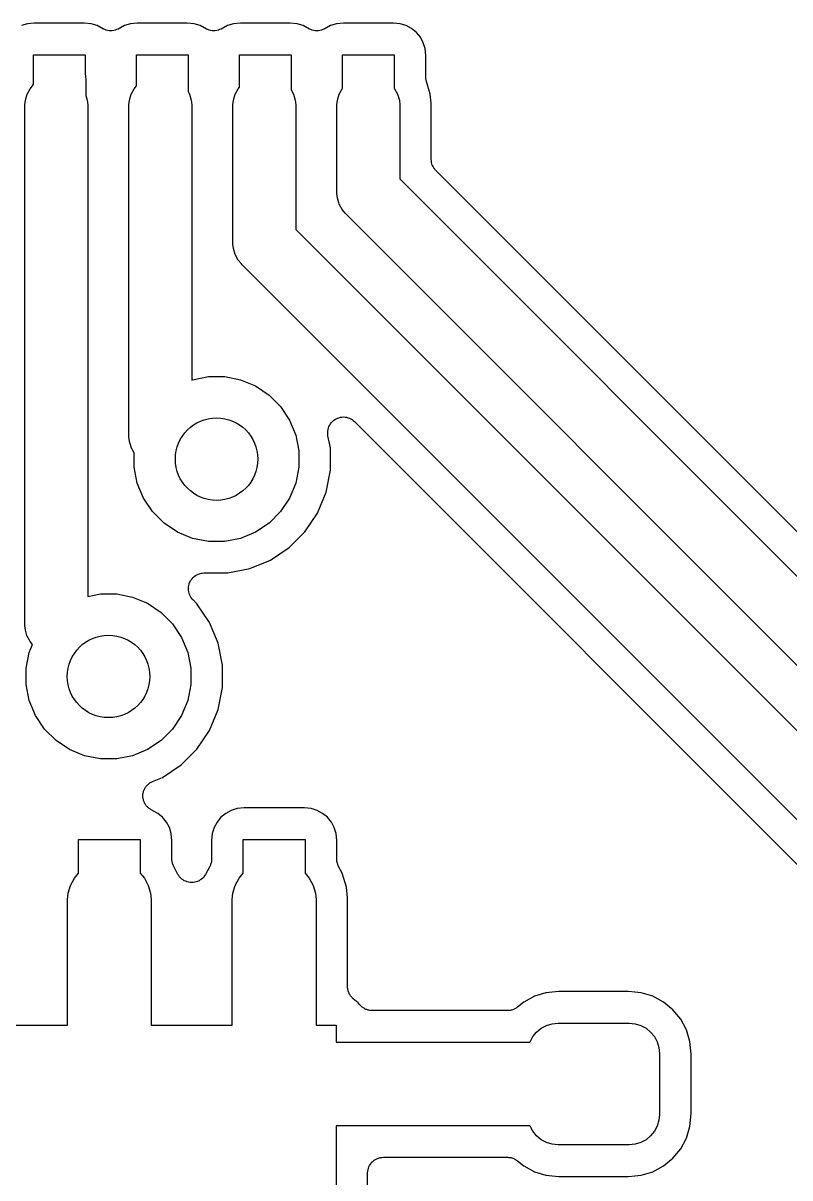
# Model space of a CAD drawing. Extents: x 0.48 to 2.43, y -7.79 to -4.85.
# Drawn here: x 1.422 to 1.5685, y -6.7802 to -6.5597 of the extents above; entities that cross this region are included whole.
import ezdxf

# ---------------------------------------------------------------- set-up
doc = ezdxf.new("R2010")
doc.units = 0
doc.header["$MEASUREMENT"] = 0
doc.layers.add('BLACK', color=7, linetype='CONTINUOUS')

msp = doc.modelspace()

# ---------------------------------------------------------------- linework, layer by layer
at = {"layer": 'BLACK', "linetype": 'CONTINUOUS'}
for p, q in [((1.42284, -6.55983), (1.42171, -6.56018)), ((1.42416, -6.5597), (1.42284, -6.55983)), ((1.42877, -6.5597), (1.42416, -6.5597)), ((1.4289, -6.55969), (1.42877, -6.5597)), ((1.42902, -6.55969), (1.4289, -6.55969)), ((1.42906, -6.55969), (1.42902, -6.55969)), ((1.42909, -6.55969), (1.42906, -6.55969)), ((1.42922, -6.5597), (1.42909, -6.55969)), ((1.42926, -6.5597), (1.42922, -6.5597)), ((1.43371, -6.5597), (1.42926, -6.5597)), ((1.43503, -6.55983), (1.43371, -6.5597)), ((1.43617, -6.56018), (1.43503, -6.55983)), ((1.43737, -6.56082), (1.43617, -6.56018)), ((1.43762, -6.56093), (1.43737, -6.56082)), ((1.43788, -6.56104), (1.43762, -6.56093)), ((1.43789, -6.56104), (1.43788, -6.56104)), ((1.43791, -6.56104), (1.43789, -6.56104)), ((1.43818, -6.5611), (1.43791, -6.56104)), ((1.43845, -6.56116), (1.43818, -6.5611)), ((1.43847, -6.56116), (1.43845, -6.56116)), ((1.43848, -6.56116), (1.43847, -6.56116)), ((1.43876, -6.56116), (1.43848, -6.56116)), ((1.43904, -6.56116), (1.43876, -6.56116)), ((1.43905, -6.56116), (1.43904, -6.56116)), ((1.43907, -6.56116), (1.43905, -6.56116)), ((1.43934, -6.56111), (1.43907, -6.56116)), ((1.43961, -6.56106), (1.43934, -6.56111)), ((1.43963, -6.56105), (1.43961, -6.56106)), ((1.43964, -6.56105), (1.43963, -6.56105)), ((1.4399, -6.56094), (1.43964, -6.56105)), ((1.44016, -6.56084), (1.4399, -6.56094)), ((1.44018, -6.56083), (1.44016, -6.56084)), ((1.44019, -6.56082), (1.44018, -6.56082)), ((1.44018, -6.56082), (1.44018, -6.56083)), ((1.44018, -6.56083), (1.44018, -6.56083)), ((1.44139, -6.56018), (1.44019, -6.56082)), ((1.44252, -6.55983), (1.44139, -6.56018)), ((1.44385, -6.5597), (1.44252, -6.55983)), ((1.4534, -6.5597), (1.44385, -6.5597)), ((1.45472, -6.55983), (1.4534, -6.5597)), ((1.45585, -6.56018), (1.45472, -6.55983)), ((1.45705, -6.56082), (1.45585, -6.56018)), ((1.45731, -6.56093), (1.45705, -6.56082)), ((1.45756, -6.56104), (1.45731, -6.56093)), ((1.45758, -6.56104), (1.45756, -6.56104)), ((1.45759, -6.56104), (1.45758, -6.56104)), ((1.45786, -6.5611), (1.45759, -6.56104)), ((1.45814, -6.56116), (1.45786, -6.5611)), ((1.45815, -6.56116), (1.45814, -6.56116)), ((1.45817, -6.56116), (1.45815, -6.56116)), ((1.45845, -6.56116), (1.45817, -6.56116)), ((1.45872, -6.56116), (1.45845, -6.56116)), ((1.45874, -6.56116), (1.45872, -6.56116)), ((1.45875, -6.56116), (1.45874, -6.56116)), ((1.45903, -6.56111), (1.45875, -6.56116)), ((1.4593, -6.56106), (1.45903, -6.56111)), ((1.45931, -6.56105), (1.4593, -6.56106)), ((1.45933, -6.56105), (1.45931, -6.56105)), ((1.45958, -6.56094), (1.45933, -6.56105)), ((1.45984, -6.56084), (1.45958, -6.56094)), ((1.45987, -6.56083), (1.45984, -6.56084)), ((1.45988, -6.56082), (1.45987, -6.56082)), ((1.45987, -6.56082), (1.45987, -6.56083)), ((1.45987, -6.56083), (1.45987, -6.56083)), ((1.46108, -6.56018), (1.45988, -6.56082)), ((1.46221, -6.55983), (1.46108, -6.56018)), ((1.46353, -6.5597), (1.46221, -6.55983)), ((1.47308, -6.5597), (1.46353, -6.5597)), ((1.4744, -6.55983), (1.47308, -6.5597)), ((1.47554, -6.56018), (1.4744, -6.55983)), ((1.47674, -6.56082), (1.47554, -6.56018)), ((1.47699, -6.56093), (1.47674, -6.56082)), ((1.47725, -6.56104), (1.47699, -6.56093)), ((1.47726, -6.56104), (1.47725, -6.56104)), ((1.47728, -6.56104), (1.47726, -6.56104)), ((1.47755, -6.5611), (1.47728, -6.56104)), ((1.47782, -6.56116), (1.47755, -6.5611)), ((1.47784, -6.56116), (1.47782, -6.56116)), ((1.47785, -6.56116), (1.47784, -6.56116)), ((1.47813, -6.56116), (1.47785, -6.56116)), ((1.47841, -6.56116), (1.47813, -6.56116)), ((1.47842, -6.56116), (1.47841, -6.56116)), ((1.47844, -6.56116), (1.47842, -6.56116)), ((1.47871, -6.56111), (1.47844, -6.56116)), ((1.47898, -6.56106), (1.47871, -6.56111)), ((1.479, -6.56105), (1.47898, -6.56106)), ((1.47901, -6.56105), (1.479, -6.56105)), ((1.47927, -6.56094), (1.47901, -6.56105)), ((1.47953, -6.56084), (1.47927, -6.56094)), ((1.47955, -6.56083), (1.47953, -6.56084)), ((1.47956, -6.56082), (1.47955, -6.56082)), ((1.47955, -6.56082), (1.47955, -6.56083)), ((1.47955, -6.56083), (1.47955, -6.56083)), ((1.48076, -6.56018), (1.47956, -6.56082)), ((1.48189, -6.55983), (1.48076, -6.56018)), ((1.48322, -6.5597), (1.48189, -6.55983)), ((1.49277, -6.5597), (1.48322, -6.5597)), ((1.49409, -6.55983), (1.49277, -6.5597)), ((1.49522, -6.56018), (1.49409, -6.55983)), ((1.49626, -6.56074), (1.49522, -6.56018)), ((1.49718, -6.56148), (1.49626, -6.56074)), ((1.49793, -6.5624), (1.49718, -6.56148)), ((1.49848, -6.56344), (1.49793, -6.5624)), ((1.49883, -6.56457), (1.49848, -6.56344)), ((1.42402, -6.57144), (1.42402, -6.56575)), ((1.42402, -6.56575), (1.42877, -6.56575)), ((1.42877, -6.56575), (1.42902, -6.56572)), ((1.42902, -6.56572), (1.42926, -6.56575)), ((1.42926, -6.56575), (1.43386, -6.56575)), ((1.43386, -6.56575), (1.43386, -6.56949)), ((1.4437, -6.57167), (1.4437, -6.56575)), ((1.4437, -6.56575), (1.45354, -6.56575)), ((1.45354, -6.56575), (1.45354, -6.57278)), ((1.46339, -6.5719), (1.46339, -6.56575)), ((1.46339, -6.56575), (1.47323, -6.56575)), ((1.47323, -6.56575), (1.47323, -6.57242)), ((1.48307, -6.57213), (1.48307, -6.56575)), ((1.48307, -6.56575), (1.49291, -6.56575)), ((1.49291, -6.56575), (1.49291, -6.57213)), ((1.49896, -6.5659), (1.49883, -6.56457)), ((1.49896, -6.56995), (1.49896, -6.5659)), ((1.43386, -6.56949), (1.43394, -6.56977)), ((1.43394, -6.56977), (1.43402, -6.5705)), ((1.43402, -6.5705), (1.43402, -6.57354)), ((1.49897, -6.57008), (1.49896, -6.56995)), ((1.49897, -6.57021), (1.49897, -6.57008)), ((1.499, -6.57037), (1.49897, -6.57021)), ((1.49901, -6.57054), (1.499, -6.57037)), ((1.49905, -6.57066), (1.49901, -6.57054)), ((1.4228, -6.57328), (1.42336, -6.57224)), ((1.42336, -6.57224), (1.42402, -6.57144)), ((1.44267, -6.57328), (1.44323, -6.57224)), ((1.44323, -6.57224), (1.4437, -6.57167)), ((1.45354, -6.57278), (1.45381, -6.57328)), ((1.46255, -6.57328), (1.4631, -6.57224)), ((1.4631, -6.57224), (1.46339, -6.5719)), ((1.47323, -6.57242), (1.47369, -6.57328)), ((1.48242, -6.57328), (1.48298, -6.57224)), ((1.48298, -6.57224), (1.48307, -6.57213)), ((1.49291, -6.57213), (1.49301, -6.57224)), ((1.49301, -6.57224), (1.49356, -6.57328)), ((1.49907, -6.57078), (1.49905, -6.57066)), ((1.49909, -6.57082), (1.49907, -6.57078)), ((1.49982, -6.57324), (1.49909, -6.57082)), ((1.42237, -6.5753), (1.42246, -6.57441)), ((1.42246, -6.57441), (1.4228, -6.57328)), ((1.43402, -6.57354), (1.43428, -6.57441)), ((1.43428, -6.57441), (1.43437, -6.5753)), ((1.44224, -6.5753), (1.44233, -6.57441)), ((1.44233, -6.57441), (1.44267, -6.57328)), ((1.45381, -6.57328), (1.45416, -6.57441)), ((1.45416, -6.57441), (1.45424, -6.5753)), ((1.46212, -6.5753), (1.4622, -6.57441)), ((1.4622, -6.57441), (1.46255, -6.57328)), ((1.47369, -6.57328), (1.47403, -6.57441)), ((1.47403, -6.57441), (1.47412, -6.5753)), ((1.48199, -6.5753), (1.48208, -6.57441)), ((1.48208, -6.57441), (1.48242, -6.57328)), ((1.49356, -6.57328), (1.49391, -6.57441)), ((1.49391, -6.57441), (1.49399, -6.5753)), ((1.49999, -6.575), (1.49982, -6.57324)), ((1.49999, -6.58572), (1.49999, -6.575)), ((1.42237, -6.60578), (1.42237, -6.5753)), ((1.43437, -6.5753), (1.43437, -6.66917)), ((1.44224, -6.63811), (1.44224, -6.5753)), ((1.45424, -6.5753), (1.45424, -6.57597)), ((1.45424, -6.57597), (1.45427, -6.57621)), ((1.45427, -6.57621), (1.45424, -6.57646)), ((1.45424, -6.57646), (1.45424, -6.62786)), ((1.46212, -6.60128), (1.46212, -6.5753)), ((1.47412, -6.5753), (1.47412, -6.59909)), ((1.48199, -6.59163), (1.48199, -6.5753)), ((1.49399, -6.5753), (1.49399, -6.58944)), ((1.50002, -6.58599), (1.49999, -6.58572)), ((1.50004, -6.58627), (1.50002, -6.58599)), ((1.50005, -6.58628), (1.50004, -6.58627)), ((1.50005, -6.5863), (1.50005, -6.58628)), ((1.50013, -6.58656), (1.50005, -6.5863)), ((1.50021, -6.58683), (1.50013, -6.58656)), ((1.50021, -6.58684), (1.50021, -6.58683)), ((1.50022, -6.58686), (1.50021, -6.58684)), ((1.50035, -6.5871), (1.50022, -6.58686)), ((1.50048, -6.58735), (1.50035, -6.5871)), ((1.50049, -6.58736), (1.50048, -6.58735)), ((1.50049, -6.58738), (1.50049, -6.58736)), ((1.50067, -6.58759), (1.50049, -6.58738)), ((1.50084, -6.58781), (1.50067, -6.58759)), ((1.50086, -6.58783), (1.50084, -6.58781)), ((1.50087, -6.58784), (1.50086, -6.58783)), ((1.50086, -6.58783), (1.50086, -6.58783)), ((1.50086, -6.58783), (1.50086, -6.58783)), ((1.59111, -6.67808), (1.50087, -6.58784)), ((1.49399, -6.58944), (1.58718, -6.68264)), ((1.48196, -6.59193), (1.48199, -6.59163)), ((1.48199, -6.59222), (1.48196, -6.59193)), ((1.48208, -6.59311), (1.48199, -6.59222)), ((1.48199, -6.59222), (1.48199, -6.59222)), ((1.48235, -6.59399), (1.48208, -6.59311)), ((1.48242, -6.59424), (1.48235, -6.59399)), ((1.48298, -6.59528), (1.48242, -6.59424)), ((1.48354, -6.59596), (1.48298, -6.59528)), ((1.48373, -6.59619), (1.48354, -6.59596)), ((1.48354, -6.59596), (1.48354, -6.59596)), ((1.48396, -6.59638), (1.48373, -6.59619)), ((1.57144, -6.68386), (1.48396, -6.59638)), ((1.47412, -6.59909), (1.65268, -6.77765)), ((1.46209, -6.60158), (1.46212, -6.60128)), ((1.46212, -6.60187), (1.46209, -6.60158)), ((1.4622, -6.60275), (1.46212, -6.60187)), ((1.46212, -6.60187), (1.46212, -6.60187)), ((1.46254, -6.60385), (1.4622, -6.60275)), ((1.42237, -6.61834), (1.42237, -6.60578)), ((1.42237, -6.60578), (1.42237, -6.60578)), ((1.46255, -6.60389), (1.46254, -6.60385)), ((1.4631, -6.60493), (1.46255, -6.60389)), ((1.46367, -6.60561), (1.4631, -6.60493)), ((1.46385, -6.60584), (1.46367, -6.60561)), ((1.46367, -6.60561), (1.46367, -6.60561)), ((1.46408, -6.60603), (1.46385, -6.60584)), ((1.64574, -6.78769), (1.46408, -6.60603)), ((1.42237, -6.67415), (1.42237, -6.61834)), ((1.42237, -6.61834), (1.42237, -6.61834)), ((1.45424, -6.62786), (1.45439, -6.62779)), ((1.45439, -6.62779), (1.45744, -6.62719)), ((1.45744, -6.62719), (1.46054, -6.62719)), ((1.46054, -6.62719), (1.46358, -6.62779)), ((1.46358, -6.62779), (1.46645, -6.62898)), ((1.46645, -6.62898), (1.46903, -6.6307)), ((1.46903, -6.6307), (1.47122, -6.6329)), ((1.47122, -6.6329), (1.47294, -6.63548)), ((1.47294, -6.63548), (1.47413, -6.63834)), ((1.48037, -6.63699), (1.48045, -6.63672)), ((1.48045, -6.63672), (1.48046, -6.63671)), ((1.48046, -6.63671), (1.4806, -6.63645)), ((1.48046, -6.63671), (1.48046, -6.63671)), ((1.4806, -6.63645), (1.48073, -6.6362)), ((1.48073, -6.6362), (1.48074, -6.6362)), ((1.48074, -6.6362), (1.48092, -6.63598)), ((1.48074, -6.6362), (1.48074, -6.6362)), ((1.48092, -6.63598), (1.48111, -6.63575)), ((1.48111, -6.63575), (1.48133, -6.63557)), ((1.48111, -6.63575), (1.48111, -6.63575)), ((1.48111, -6.63575), (1.48111, -6.63575)), ((1.48133, -6.63557), (1.48156, -6.63538)), ((1.48156, -6.63538), (1.48157, -6.63538)), ((1.48157, -6.63538), (1.48181, -6.63525)), ((1.48157, -6.63538), (1.48157, -6.63538)), ((1.48181, -6.63525), (1.48208, -6.63511)), ((1.48208, -6.63511), (1.48209, -6.63511)), ((1.48209, -6.63511), (1.48236, -6.63503)), ((1.48209, -6.63511), (1.48209, -6.63511)), ((1.48236, -6.63503), (1.48264, -6.63494)), ((1.48264, -6.63494), (1.48265, -6.63494)), ((1.48265, -6.63494), (1.48295, -6.63492)), ((1.48265, -6.63494), (1.48265, -6.63494)), ((1.48295, -6.63492), (1.48323, -6.63489)), ((1.48323, -6.63489), (1.48323, -6.63489)), ((1.48323, -6.63489), (1.48323, -6.63489)), ((1.48323, -6.63489), (1.48353, -6.63492)), ((1.48353, -6.63492), (1.48381, -6.63495)), ((1.48381, -6.63495), (1.48381, -6.63495)), ((1.48381, -6.63495), (1.48382, -6.63495)), ((1.48382, -6.63495), (1.48409, -6.63503)), ((1.48409, -6.63503), (1.48437, -6.63512)), ((1.48437, -6.63512), (1.48437, -6.63512)), ((1.48437, -6.63512), (1.48438, -6.63512)), ((1.48438, -6.63512), (1.48462, -6.63526)), ((1.48462, -6.63526), (1.48488, -6.6354)), ((1.48488, -6.6354), (1.48489, -6.6354)), ((1.48489, -6.6354), (1.48489, -6.6354)), ((1.48489, -6.6354), (1.48511, -6.63558)), ((1.48511, -6.63558), (1.48534, -6.63577)), ((1.48534, -6.63577), (1.64119, -6.79162)), ((1.44221, -6.6384), (1.44224, -6.63811)), ((1.44224, -6.6387), (1.44221, -6.6384)), ((1.44233, -6.63958), (1.44224, -6.6387)), ((1.44224, -6.6387), (1.44224, -6.6387)), ((1.47413, -6.63834), (1.47473, -6.64139)), ((1.48022, -6.63785), (1.48025, -6.63755)), ((1.48022, -6.63786), (1.48022, -6.63785)), ((1.48022, -6.63785), (1.48022, -6.63785)), ((1.48024, -6.63813), (1.48022, -6.63786)), ((1.48027, -6.63843), (1.48024, -6.63813)), ((1.48025, -6.63755), (1.48028, -6.63728)), ((1.48027, -6.63844), (1.48027, -6.63843)), ((1.48027, -6.63847), (1.48027, -6.63844)), ((1.48027, -6.63844), (1.48027, -6.63844)), ((1.48027, -6.63844), (1.48027, -6.63844)), ((1.48073, -6.64079), (1.48027, -6.63847)), ((1.48028, -6.63727), (1.48037, -6.63699)), ((1.48028, -6.63728), (1.48028, -6.63727)), ((1.48028, -6.63727), (1.48028, -6.63727)), ((1.44265, -6.64063), (1.44233, -6.63958)), ((1.44267, -6.64071), (1.44265, -6.64063)), ((1.44323, -6.64175), (1.44267, -6.64071)), ((1.48073, -6.64508), (1.48073, -6.64079)), ((1.44324, -6.64176), (1.44323, -6.64175)), ((1.44324, -6.64449), (1.44324, -6.64176)), ((1.47473, -6.64139), (1.47473, -6.64449)), ((1.44384, -6.64753), (1.44324, -6.64449)), ((1.47473, -6.64449), (1.47413, -6.64753)), ((1.4799, -6.64928), (1.48073, -6.64508)), ((1.44503, -6.6504), (1.44384, -6.64753)), ((1.47413, -6.64753), (1.47294, -6.6504)), ((1.47826, -6.65324), (1.4799, -6.64928)), ((1.44675, -6.65297), (1.44503, -6.6504)), ((1.47294, -6.6504), (1.47122, -6.65297)), ((1.44895, -6.65517), (1.44675, -6.65297)), ((1.47122, -6.65297), (1.46903, -6.65517)), ((1.47588, -6.6568), (1.47826, -6.65324)), ((1.45153, -6.65689), (1.44895, -6.65517)), ((1.46903, -6.65517), (1.46645, -6.65689)), ((1.45439, -6.65808), (1.45153, -6.65689)), ((1.45744, -6.65868), (1.45439, -6.65808)), ((1.46054, -6.65868), (1.45744, -6.65868)), ((1.46358, -6.65808), (1.46054, -6.65868)), ((1.46645, -6.65689), (1.46358, -6.65808)), ((1.47285, -6.65983), (1.47588, -6.6568)), ((1.46929, -6.66221), (1.47285, -6.65983)), ((1.46533, -6.66385), (1.46929, -6.66221)), ((1.4545, -6.66555), (1.45473, -6.66537)), ((1.45473, -6.66537), (1.45495, -6.66519)), ((1.45495, -6.66519), (1.45495, -6.66518)), ((1.45495, -6.66518), (1.45496, -6.66518)), ((1.45496, -6.66518), (1.45522, -6.66504)), ((1.45522, -6.66504), (1.45546, -6.66491)), ((1.45546, -6.66491), (1.45547, -6.66491)), ((1.45547, -6.66491), (1.45575, -6.66482)), ((1.45547, -6.66491), (1.45547, -6.66491)), ((1.45575, -6.66482), (1.45603, -6.66474)), ((1.45603, -6.66474), (1.45603, -6.66474)), ((1.45603, -6.66474), (1.45604, -6.66474)), ((1.45604, -6.66474), (1.45632, -6.66471)), ((1.45632, -6.66471), (1.45661, -6.66468)), ((1.45661, -6.66468), (1.46113, -6.66468)), ((1.46113, -6.66468), (1.46533, -6.66385)), ((1.45361, -6.66765), (1.45364, -6.66737)), ((1.45364, -6.66737), (1.45367, -6.66708)), ((1.45367, -6.66707), (1.45375, -6.66681)), ((1.45367, -6.66708), (1.45367, -6.66707)), ((1.45367, -6.66708), (1.45367, -6.66708)), ((1.45375, -6.66681), (1.45384, -6.66652)), ((1.45384, -6.66652), (1.45385, -6.66652)), ((1.45385, -6.66651), (1.45398, -6.66626)), ((1.45385, -6.66652), (1.45385, -6.66651)), ((1.45398, -6.66626), (1.45412, -6.66601)), ((1.45412, -6.66601), (1.45412, -6.666)), ((1.45412, -6.666), (1.45413, -6.666)), ((1.45413, -6.666), (1.45431, -6.66578)), ((1.45431, -6.66578), (1.45449, -6.66556)), ((1.45449, -6.66556), (1.4545, -6.66555)), ((1.4545, -6.66555), (1.4545, -6.66555)), ((1.43437, -6.66917), (1.4368, -6.66868)), ((1.4368, -6.66868), (1.43991, -6.66868)), ((1.43991, -6.66868), (1.44295, -6.66929)), ((1.44295, -6.66929), (1.44581, -6.67047)), ((1.45361, -6.66766), (1.45361, -6.66765)), ((1.45363, -6.66794), (1.45361, -6.66766)), ((1.45361, -6.66766), (1.45361, -6.66766)), ((1.45366, -6.66824), (1.45363, -6.66794)), ((1.45366, -6.66825), (1.45366, -6.66824)), ((1.45366, -6.66824), (1.45366, -6.66824)), ((1.45374, -6.66852), (1.45366, -6.66825)), ((1.45382, -6.6688), (1.45374, -6.66852)), ((1.45383, -6.66881), (1.45382, -6.6688)), ((1.45382, -6.6688), (1.45382, -6.6688)), ((1.45396, -6.66906), (1.45383, -6.66881)), ((1.45409, -6.66932), (1.45396, -6.66906)), ((1.4541, -6.66932), (1.45409, -6.66932)), ((1.4541, -6.66933), (1.4541, -6.66932)), ((1.45427, -6.66954), (1.4541, -6.66933)), ((1.45446, -6.66978), (1.45427, -6.66954)), ((1.45449, -6.66981), (1.45446, -6.66978)), ((1.45446, -6.66978), (1.45446, -6.66978)), ((1.45446, -6.66978), (1.45446, -6.66978)), ((1.45446, -6.66978), (1.45446, -6.66978)), ((1.45525, -6.67057), (1.45449, -6.66981)), ((1.44581, -6.67047), (1.44839, -6.6722)), ((1.45763, -6.67413), (1.45525, -6.67057)), ((1.42234, -6.67444), (1.42237, -6.67415)), ((1.44839, -6.6722), (1.45059, -6.67439)), ((1.45927, -6.67809), (1.45763, -6.67413)), ((1.42237, -6.67474), (1.42234, -6.67444)), ((1.42246, -6.67562), (1.42237, -6.67474)), ((1.42237, -6.67474), (1.42237, -6.67474)), ((1.42275, -6.67659), (1.42246, -6.67562)), ((1.45059, -6.67439), (1.45231, -6.67697)), ((1.4228, -6.67675), (1.42275, -6.67659)), ((1.42336, -6.67779), (1.4228, -6.67675)), ((1.42321, -6.67984), (1.42382, -6.67836)), ((1.42382, -6.67836), (1.42336, -6.67779)), ((1.45231, -6.67697), (1.4535, -6.67984)), ((1.4601, -6.68229), (1.45927, -6.67809)), ((1.42261, -6.68288), (1.42321, -6.67984)), ((1.4535, -6.67984), (1.4541, -6.68288)), ((1.42261, -6.68598), (1.42261, -6.68288)), ((1.4541, -6.68288), (1.4541, -6.68598)), ((1.4601, -6.68657), (1.4601, -6.68229)), ((1.42321, -6.68902), (1.42261, -6.68598)), ((1.4541, -6.68598), (1.4535, -6.68902)), ((1.45927, -6.69077), (1.4601, -6.68657)), ((1.4244, -6.69189), (1.42321, -6.68902)), ((1.4535, -6.68902), (1.45231, -6.69189)), ((1.45763, -6.69473), (1.45927, -6.69077)), ((1.42612, -6.69447), (1.4244, -6.69189)), ((1.45231, -6.69189), (1.45059, -6.69447)), ((1.42832, -6.69666), (1.42612, -6.69447)), ((1.45059, -6.69447), (1.44839, -6.69666)), ((1.45525, -6.69829), (1.45763, -6.69473)), ((1.43089, -6.69839), (1.42832, -6.69666)), ((1.43376, -6.69957), (1.43089, -6.69839)), ((1.44581, -6.69839), (1.44295, -6.69957)), ((1.44839, -6.69666), (1.44581, -6.69839)), ((1.45222, -6.70132), (1.45525, -6.69829)), ((1.4368, -6.70018), (1.43376, -6.69957)), ((1.43991, -6.70018), (1.4368, -6.70018)), ((1.44295, -6.69957), (1.43991, -6.70018)), ((1.44866, -6.7037), (1.45222, -6.70132)), ((1.44579, -6.70513), (1.44591, -6.70504)), ((1.44591, -6.70504), (1.44602, -6.70493)), ((1.44602, -6.70493), (1.44614, -6.70485)), ((1.44614, -6.70485), (1.44625, -6.70476)), ((1.44625, -6.70476), (1.44638, -6.70469)), ((1.44638, -6.70469), (1.44651, -6.70461)), ((1.44651, -6.70461), (1.44664, -6.70455)), ((1.44664, -6.70455), (1.44676, -6.70449)), ((1.44676, -6.70449), (1.44866, -6.7037)), ((1.44491, -6.70724), (1.44493, -6.70709)), ((1.44493, -6.70738), (1.44491, -6.70724)), ((1.44493, -6.70694), (1.44496, -6.7068)), ((1.44493, -6.70709), (1.44493, -6.70694)), ((1.44496, -6.7068), (1.44497, -6.70666)), ((1.44497, -6.70666), (1.44502, -6.70651)), ((1.44502, -6.70651), (1.44505, -6.70636)), ((1.44505, -6.70636), (1.4451, -6.70623)), ((1.4451, -6.70623), (1.44514, -6.7061)), ((1.44514, -6.7061), (1.44522, -6.70597)), ((1.44522, -6.70597), (1.44528, -6.70583)), ((1.44528, -6.70583), (1.44536, -6.70571)), ((1.44536, -6.70571), (1.44542, -6.70558)), ((1.44542, -6.70558), (1.44552, -6.70547)), ((1.44552, -6.70547), (1.4456, -6.70534)), ((1.4456, -6.70534), (1.44571, -6.70524)), ((1.44571, -6.70524), (1.44579, -6.70513)), ((1.44492, -6.70752), (1.44493, -6.70738)), ((1.44495, -6.70767), (1.44492, -6.70752)), ((1.44497, -6.70782), (1.44495, -6.70767)), ((1.44501, -6.70796), (1.44497, -6.70782)), ((1.44503, -6.7081), (1.44501, -6.70796)), ((1.44509, -6.70824), (1.44503, -6.7081)), ((1.44513, -6.70839), (1.44509, -6.70824)), ((1.4452, -6.70851), (1.44513, -6.70839)), ((1.44525, -6.70864), (1.4452, -6.70851)), ((1.44533, -6.70877), (1.44525, -6.70864)), ((1.4454, -6.7089), (1.44533, -6.70877)), ((1.44549, -6.70901), (1.4454, -6.7089)), ((1.44557, -6.70913), (1.44549, -6.70901)), ((1.44568, -6.70924), (1.44557, -6.70913)), ((1.44577, -6.70936), (1.44568, -6.70924)), ((1.44588, -6.70945), (1.44577, -6.70936)), ((1.44598, -6.70955), (1.44588, -6.70945)), ((1.4461, -6.70964), (1.44598, -6.70955)), ((1.44622, -6.70974), (1.4461, -6.70964)), ((1.44634, -6.7098), (1.44622, -6.70974)), ((1.44646, -6.70988), (1.44634, -6.7098)), ((1.4465, -6.7099), (1.44646, -6.70988)), ((1.44776, -6.71058), (1.4465, -6.7099)), ((1.44867, -6.71133), (1.44776, -6.71058)), ((1.44942, -6.71224), (1.44867, -6.71133)), ((1.45983, -6.71133), (1.45908, -6.71224)), ((1.46074, -6.71058), (1.45983, -6.71133)), ((1.46179, -6.71002), (1.46074, -6.71058)), ((1.46292, -6.70968), (1.46179, -6.71002)), ((1.46424, -6.70955), (1.46292, -6.70968)), ((1.47576, -6.70955), (1.46424, -6.70955)), ((1.47708, -6.70968), (1.47576, -6.70955)), ((1.47821, -6.71002), (1.47708, -6.70968)), ((1.47925, -6.71058), (1.47821, -6.71002)), ((1.48017, -6.71133), (1.47925, -6.71058)), ((1.48092, -6.71224), (1.48017, -6.71133)), ((1.44998, -6.71328), (1.44942, -6.71224)), ((1.45032, -6.71441), (1.44998, -6.71328)), ((1.45852, -6.71328), (1.45818, -6.71441)), ((1.45908, -6.71224), (1.45852, -6.71328)), ((1.48148, -6.71328), (1.48092, -6.71224)), ((1.48182, -6.71441), (1.48148, -6.71328)), ((1.4326, -6.72199), (1.4326, -6.71559)), ((1.4326, -6.71559), (1.44441, -6.71559)), ((1.44441, -6.71559), (1.44441, -6.72199)), ((1.45045, -6.71574), (1.45032, -6.71441)), ((1.45045, -6.71931), (1.45045, -6.71574)), ((1.45818, -6.71441), (1.45805, -6.71574)), ((1.45805, -6.71574), (1.45805, -6.71931)), ((1.46409, -6.72199), (1.46409, -6.71559)), ((1.46409, -6.71559), (1.47591, -6.71559)), ((1.47591, -6.71559), (1.47591, -6.72199)), ((1.48195, -6.71574), (1.48182, -6.71441)), ((1.48195, -6.71931), (1.48195, -6.71574)), ((1.45047, -6.71943), (1.45045, -6.71931)), ((1.45046, -6.71956), (1.45047, -6.71943)), ((1.45049, -6.71973), (1.45046, -6.71956)), ((1.45051, -6.71989), (1.45049, -6.71973)), ((1.45055, -6.72001), (1.45051, -6.71989)), ((1.45057, -6.72014), (1.45055, -6.72001)), ((1.45063, -6.72029), (1.45057, -6.72014)), ((1.45068, -6.72045), (1.45063, -6.72029)), ((1.45074, -6.72056), (1.45068, -6.72045)), ((1.45781, -6.72049), (1.45775, -6.7206)), ((1.45786, -6.72033), (1.45781, -6.72049)), ((1.45792, -6.72018), (1.45786, -6.72033)), ((1.45795, -6.72005), (1.45792, -6.72018)), ((1.45799, -6.71993), (1.45795, -6.72005)), ((1.458, -6.71977), (1.45799, -6.71993)), ((1.45804, -6.71961), (1.458, -6.71977)), ((1.45805, -6.71935), (1.45804, -6.71948)), ((1.45804, -6.71948), (1.45804, -6.71961)), ((1.45805, -6.71931), (1.45805, -6.71935)), ((1.48196, -6.71943), (1.48195, -6.71931)), ((1.48196, -6.71956), (1.48196, -6.71943)), ((1.48199, -6.71973), (1.48196, -6.71956)), ((1.48201, -6.71989), (1.48199, -6.71973)), ((1.48204, -6.72001), (1.48201, -6.71989)), ((1.48207, -6.72014), (1.48204, -6.72001)), ((1.48213, -6.72029), (1.48207, -6.72014)), ((1.48218, -6.72045), (1.48213, -6.72029)), ((1.48224, -6.72056), (1.48218, -6.72045)), ((1.43182, -6.72294), (1.4326, -6.72199)), ((1.44441, -6.72199), (1.44519, -6.72294)), ((1.45079, -6.72068), (1.45074, -6.72056)), ((1.45081, -6.72072), (1.45079, -6.72068)), ((1.45161, -6.72222), (1.45081, -6.72072)), ((1.45177, -6.72245), (1.45161, -6.72222)), ((1.45192, -6.72269), (1.45177, -6.72245)), ((1.45193, -6.7227), (1.45192, -6.72269)), ((1.45213, -6.7229), (1.45193, -6.7227)), ((1.45193, -6.7227), (1.45193, -6.7227)), ((1.45655, -6.72273), (1.45634, -6.72294)), ((1.45671, -6.7225), (1.45655, -6.72272)), ((1.45655, -6.72272), (1.45655, -6.72273)), ((1.45655, -6.72273), (1.45655, -6.72273)), ((1.45688, -6.72225), (1.45671, -6.7225)), ((1.4569, -6.72222), (1.45688, -6.72225)), ((1.4577, -6.72072), (1.4569, -6.72222)), ((1.45775, -6.7206), (1.4577, -6.72072)), ((1.46332, -6.72294), (1.46409, -6.72199)), ((1.47591, -6.72199), (1.47668, -6.72294)), ((1.48228, -6.72068), (1.48224, -6.72056)), ((1.4823, -6.72072), (1.48228, -6.72068)), ((1.483, -6.72202), (1.4823, -6.72072)), ((1.4838, -6.72466), (1.483, -6.72202)), ((1.43062, -6.72583), (1.43108, -6.72433)), ((1.43108, -6.72433), (1.43182, -6.72294)), ((1.44519, -6.72294), (1.44593, -6.72433)), ((1.44593, -6.72433), (1.44639, -6.72583)), ((1.45233, -6.72311), (1.45213, -6.7229)), ((1.45234, -6.72311), (1.45233, -6.72311)), ((1.45234, -6.72312), (1.45234, -6.72311)), ((1.45258, -6.72328), (1.45234, -6.72312)), ((1.45282, -6.72344), (1.45258, -6.72328)), ((1.45283, -6.72344), (1.45282, -6.72344)), ((1.45309, -6.72355), (1.45283, -6.72344)), ((1.45283, -6.72344), (1.45283, -6.72344)), ((1.45336, -6.72366), (1.45309, -6.72355)), ((1.45337, -6.72367), (1.45336, -6.72366)), ((1.45365, -6.72373), (1.45337, -6.72367)), ((1.45337, -6.72367), (1.45337, -6.72367)), ((1.45393, -6.72378), (1.45365, -6.72373)), ((1.45394, -6.72378), (1.45393, -6.72378)), ((1.45394, -6.72379), (1.45394, -6.72378)), ((1.45423, -6.72379), (1.45394, -6.72379)), ((1.45452, -6.72379), (1.45423, -6.72379)), ((1.45453, -6.72379), (1.45452, -6.72379)), ((1.45452, -6.72379), (1.45452, -6.72379)), ((1.45481, -6.72373), (1.45453, -6.72379)), ((1.45509, -6.72368), (1.45481, -6.72373)), ((1.4551, -6.72368), (1.45509, -6.72368)), ((1.45511, -6.72368), (1.4551, -6.72368)), ((1.45537, -6.72357), (1.45511, -6.72368)), ((1.45564, -6.72346), (1.45537, -6.72357)), ((1.45565, -6.72346), (1.45564, -6.72346)), ((1.45564, -6.72346), (1.45564, -6.72346)), ((1.45588, -6.7233), (1.45565, -6.72346)), ((1.45613, -6.72314), (1.45588, -6.7233)), ((1.45614, -6.72314), (1.45613, -6.72314)), ((1.45613, -6.72314), (1.45613, -6.72314)), ((1.45634, -6.72294), (1.45614, -6.72314)), ((1.46212, -6.72583), (1.46257, -6.72433)), ((1.46257, -6.72433), (1.46332, -6.72294)), ((1.47668, -6.72294), (1.47743, -6.72433)), ((1.47743, -6.72433), (1.47788, -6.72583)), ((1.484, -6.72671), (1.4838, -6.72466)), ((1.4305, -6.72701), (1.43062, -6.72583)), ((1.4305, -6.75102), (1.4305, -6.72701)), ((1.44639, -6.72583), (1.4465, -6.72701)), ((1.4465, -6.72701), (1.4465, -6.75102)), ((1.462, -6.72701), (1.46212, -6.72583)), ((1.462, -6.75102), (1.462, -6.72701)), ((1.47788, -6.72583), (1.478, -6.72701)), ((1.478, -6.72701), (1.478, -6.75102)), ((1.484, -6.74364), (1.484, -6.72671)), ((1.48401, -6.74377), (1.484, -6.74364)), ((1.48401, -6.7439), (1.48401, -6.74377)), ((1.48404, -6.74406), (1.48401, -6.7439)), ((1.48406, -6.74422), (1.48404, -6.74406)), ((1.4841, -6.74435), (1.48406, -6.74422)), ((1.48412, -6.74448), (1.4841, -6.74435)), ((1.48418, -6.74463), (1.48412, -6.74448)), ((1.48423, -6.74478), (1.48418, -6.74463)), ((1.48429, -6.7449), (1.48423, -6.74478)), ((1.52438, -6.74459), (1.52192, -6.74483)), ((1.53767, -6.74459), (1.52438, -6.74459)), ((1.54012, -6.74483), (1.53767, -6.74459)), ((1.48434, -6.74502), (1.48429, -6.7449)), ((1.48443, -6.74516), (1.48434, -6.74502)), ((1.4845, -6.7453), (1.48443, -6.74516)), ((1.48458, -6.7454), (1.4845, -6.7453)), ((1.48466, -6.74551), (1.48458, -6.7454)), ((1.48477, -6.74563), (1.48466, -6.74551)), ((1.48487, -6.74575), (1.48477, -6.74563)), ((1.48497, -6.74584), (1.48487, -6.74575)), ((1.48506, -6.74593), (1.48497, -6.74584)), ((1.4851, -6.74596), (1.48506, -6.74593)), ((1.48607, -6.74676), (1.4851, -6.74596)), ((1.48639, -6.74715), (1.48607, -6.74676)), ((1.51766, -6.7466), (1.51648, -6.74756)), ((1.5197, -6.7455), (1.51766, -6.7466)), ((1.52192, -6.74483), (1.5197, -6.7455)), ((1.54234, -6.7455), (1.54012, -6.74483)), ((1.54439, -6.7466), (1.54234, -6.7455)), ((1.54618, -6.74807), (1.54439, -6.7466)), ((1.48648, -6.74724), (1.48639, -6.74715)), ((1.48657, -6.74734), (1.48648, -6.74724)), ((1.48669, -6.74745), (1.48657, -6.74734)), ((1.48681, -6.74756), (1.48669, -6.74745)), ((1.48691, -6.74763), (1.48681, -6.74756)), ((1.48702, -6.74772), (1.48691, -6.74763)), ((1.48716, -6.7478), (1.48702, -6.74772)), ((1.48729, -6.74789), (1.48716, -6.7478)), ((1.48741, -6.74794), (1.48729, -6.74789)), ((1.48753, -6.748), (1.48741, -6.74794)), ((1.48768, -6.74805), (1.48753, -6.748)), ((1.48783, -6.74811), (1.48768, -6.74805)), ((1.48796, -6.74814), (1.48783, -6.74811)), ((1.48809, -6.74818), (1.48796, -6.74814)), ((1.48825, -6.7482), (1.48809, -6.74818)), ((1.48841, -6.74823), (1.48825, -6.7482)), ((1.48854, -6.74823), (1.48841, -6.74823)), ((1.48867, -6.74824), (1.48854, -6.74823)), ((1.48871, -6.74824), (1.48867, -6.74824)), ((1.51457, -6.74824), (1.48871, -6.74824)), ((1.5147, -6.74823), (1.51457, -6.74824)), ((1.51483, -6.74823), (1.5147, -6.74823)), ((1.51499, -6.7482), (1.51483, -6.74823)), ((1.51516, -6.74819), (1.51499, -6.7482)), ((1.51528, -6.74815), (1.51516, -6.74819)), ((1.51541, -6.74813), (1.51528, -6.74815)), ((1.51556, -6.74806), (1.51541, -6.74813)), ((1.51572, -6.74802), (1.51556, -6.74806)), ((1.51583, -6.74796), (1.51572, -6.74802)), ((1.51595, -6.74791), (1.51583, -6.74796)), ((1.51609, -6.74782), (1.51595, -6.74791)), ((1.51623, -6.74774), (1.51609, -6.74782)), ((1.51634, -6.74766), (1.51623, -6.74774)), ((1.51645, -6.74759), (1.51634, -6.74766)), ((1.51648, -6.74756), (1.51645, -6.74759)), ((1.54766, -6.74986), (1.54618, -6.74807)), ((1.41513, -6.75102), (1.4305, -6.75102)), ((1.4465, -6.75102), (1.462, -6.75102)), ((1.478, -6.75102), (1.48181, -6.75102)), ((1.48181, -6.75102), (1.48181, -6.75424)), ((1.52101, -6.75161), (1.52201, -6.75107)), ((1.52201, -6.75107), (1.5231, -6.75074)), ((1.5231, -6.75074), (1.52423, -6.75063)), ((1.52423, -6.75063), (1.53781, -6.75063)), ((1.53781, -6.75063), (1.53895, -6.75074)), ((1.53895, -6.75074), (1.54004, -6.75107)), ((1.54004, -6.75107), (1.54104, -6.75161)), ((1.54875, -6.75191), (1.54766, -6.74986)), ((1.51887, -6.75421), (1.5194, -6.75321)), ((1.5194, -6.75321), (1.52013, -6.75233)), ((1.52013, -6.75233), (1.52101, -6.75161)), ((1.54104, -6.75161), (1.54192, -6.75233)), ((1.54192, -6.75233), (1.54264, -6.75321)), ((1.54264, -6.75321), (1.54318, -6.75421)), ((1.54942, -6.75413), (1.54875, -6.75191)), ((1.48181, -6.75424), (1.51886, -6.75424)), ((1.51886, -6.75424), (1.51887, -6.75421)), ((1.54318, -6.75421), (1.54351, -6.7553)), ((1.54351, -6.7553), (1.54362, -6.75644)), ((1.54967, -6.75658), (1.54942, -6.75413)), ((1.54362, -6.75644), (1.54362, -6.76805)), ((1.54967, -6.7679), (1.54967, -6.75658)), ((1.54362, -6.76805), (1.54351, -6.76918)), ((1.54942, -6.77036), (1.54967, -6.7679)), ((1.51886, -6.77024), (1.48181, -6.77024)), ((1.48181, -6.77024), (1.48181, -6.80257)), ((1.51887, -6.77027), (1.51886, -6.77024)), ((1.5194, -6.77128), (1.51887, -6.77027)), ((1.54318, -6.77027), (1.54264, -6.77128)), ((1.54351, -6.76918), (1.54318, -6.77027)), ((1.54875, -6.77258), (1.54942, -6.77036)), ((1.52013, -6.77216), (1.5194, -6.77128)), ((1.52101, -6.77288), (1.52013, -6.77216)), ((1.52201, -6.77342), (1.52101, -6.77288)), ((1.5231, -6.77375), (1.52201, -6.77342)), ((1.54004, -6.77342), (1.53895, -6.77375)), ((1.54104, -6.77288), (1.54004, -6.77342)), ((1.54192, -6.77216), (1.54104, -6.77288)), ((1.54264, -6.77128), (1.54192, -6.77216)), ((1.54766, -6.77463), (1.54875, -6.77258)), ((1.52423, -6.77386), (1.5231, -6.77375)), ((1.53781, -6.77386), (1.52423, -6.77386)), ((1.53895, -6.77375), (1.53781, -6.77386)), ((1.54618, -6.77642), (1.54766, -6.77463)), ((1.4881, -6.77806), (1.48823, -6.77781)), ((1.48823, -6.77781), (1.48837, -6.77757)), ((1.48837, -6.77756), (1.48838, -6.77755)), ((1.48837, -6.77757), (1.48837, -6.77756)), ((1.48838, -6.77755), (1.48856, -6.77733)), ((1.48856, -6.77733), (1.48874, -6.77712)), ((1.48874, -6.77712), (1.48875, -6.77711)), ((1.48875, -6.77711), (1.48876, -6.7771)), ((1.48876, -6.7771), (1.48897, -6.77692)), ((1.48897, -6.77692), (1.48919, -6.77675)), ((1.48919, -6.77675), (1.4892, -6.77674)), ((1.4892, -6.77674), (1.48921, -6.77673)), ((1.48921, -6.77673), (1.48946, -6.7766)), ((1.48946, -6.7766), (1.48971, -6.77647)), ((1.48971, -6.77647), (1.48972, -6.77647)), ((1.48972, -6.77647), (1.48973, -6.77646)), ((1.48973, -6.77646), (1.49, -6.77638)), ((1.49, -6.77638), (1.49027, -6.7763)), ((1.49027, -6.7763), (1.49028, -6.7763)), ((1.49028, -6.7763), (1.49029, -6.7763)), ((1.49029, -6.7763), (1.49057, -6.77627)), ((1.49057, -6.77627), (1.49085, -6.77624)), ((1.49085, -6.77624), (1.51457, -6.77624)), ((1.51457, -6.77624), (1.51462, -6.77624)), ((1.51462, -6.77624), (1.51475, -6.77626)), ((1.51475, -6.77626), (1.51488, -6.77626)), ((1.51488, -6.77626), (1.51504, -6.77629)), ((1.51504, -6.77629), (1.5152, -6.77631)), ((1.5152, -6.77631), (1.51532, -6.77635)), ((1.51532, -6.77635), (1.51545, -6.77637)), ((1.51545, -6.77637), (1.5156, -6.77644)), ((1.5156, -6.77644), (1.51576, -6.77649)), ((1.51576, -6.77649), (1.51587, -6.77655)), ((1.51587, -6.77655), (1.51599, -6.7766)), ((1.51599, -6.7766), (1.51613, -6.77669)), ((1.51613, -6.77669), (1.51627, -6.77677)), ((1.51627, -6.77677), (1.51637, -6.77685)), ((1.51637, -6.77685), (1.51648, -6.77693)), ((1.51648, -6.77693), (1.51766, -6.77789)), ((1.54439, -6.77789), (1.54618, -6.77642)), ((1.48785, -6.7792), (1.48789, -6.77892)), ((1.48785, -6.77922), (1.48785, -6.7792)), ((1.48785, -6.77924), (1.48785, -6.77922)), ((1.48785, -6.77922), (1.48785, -6.77922)), ((1.48785, -6.77922), (1.48785, -6.77922)), ((1.48785, -6.79357), (1.48785, -6.77924)), ((1.48789, -6.77892), (1.48792, -6.77864)), ((1.48792, -6.77862), (1.48801, -6.77835)), ((1.48792, -6.77863), (1.48792, -6.77862)), ((1.48792, -6.77864), (1.48792, -6.77863)), ((1.48801, -6.77835), (1.48809, -6.77808)), ((1.48809, -6.77807), (1.4881, -6.77806)), ((1.48809, -6.77808), (1.48809, -6.77807)), ((1.51766, -6.77789), (1.5197, -6.77899)), ((1.5197, -6.77899), (1.52192, -6.77966)), ((1.52192, -6.77966), (1.52438, -6.7799)), ((1.52438, -6.7799), (1.53767, -6.7799)), ((1.53767, -6.7799), (1.54012, -6.77966)), ((1.54012, -6.77966), (1.54234, -6.77899)), ((1.54234, -6.77899), (1.54439, -6.77789))]:
    msp.add_line(p, q, dxfattribs=at)
at = {"layer": 'BLACK'}
for centre in [(1.45899, -6.64294), (1.43835, -6.68443)]:
    msp.add_circle(centre, 0.007874, dxfattribs=at)

doc.saveas('drawing.dxf')
